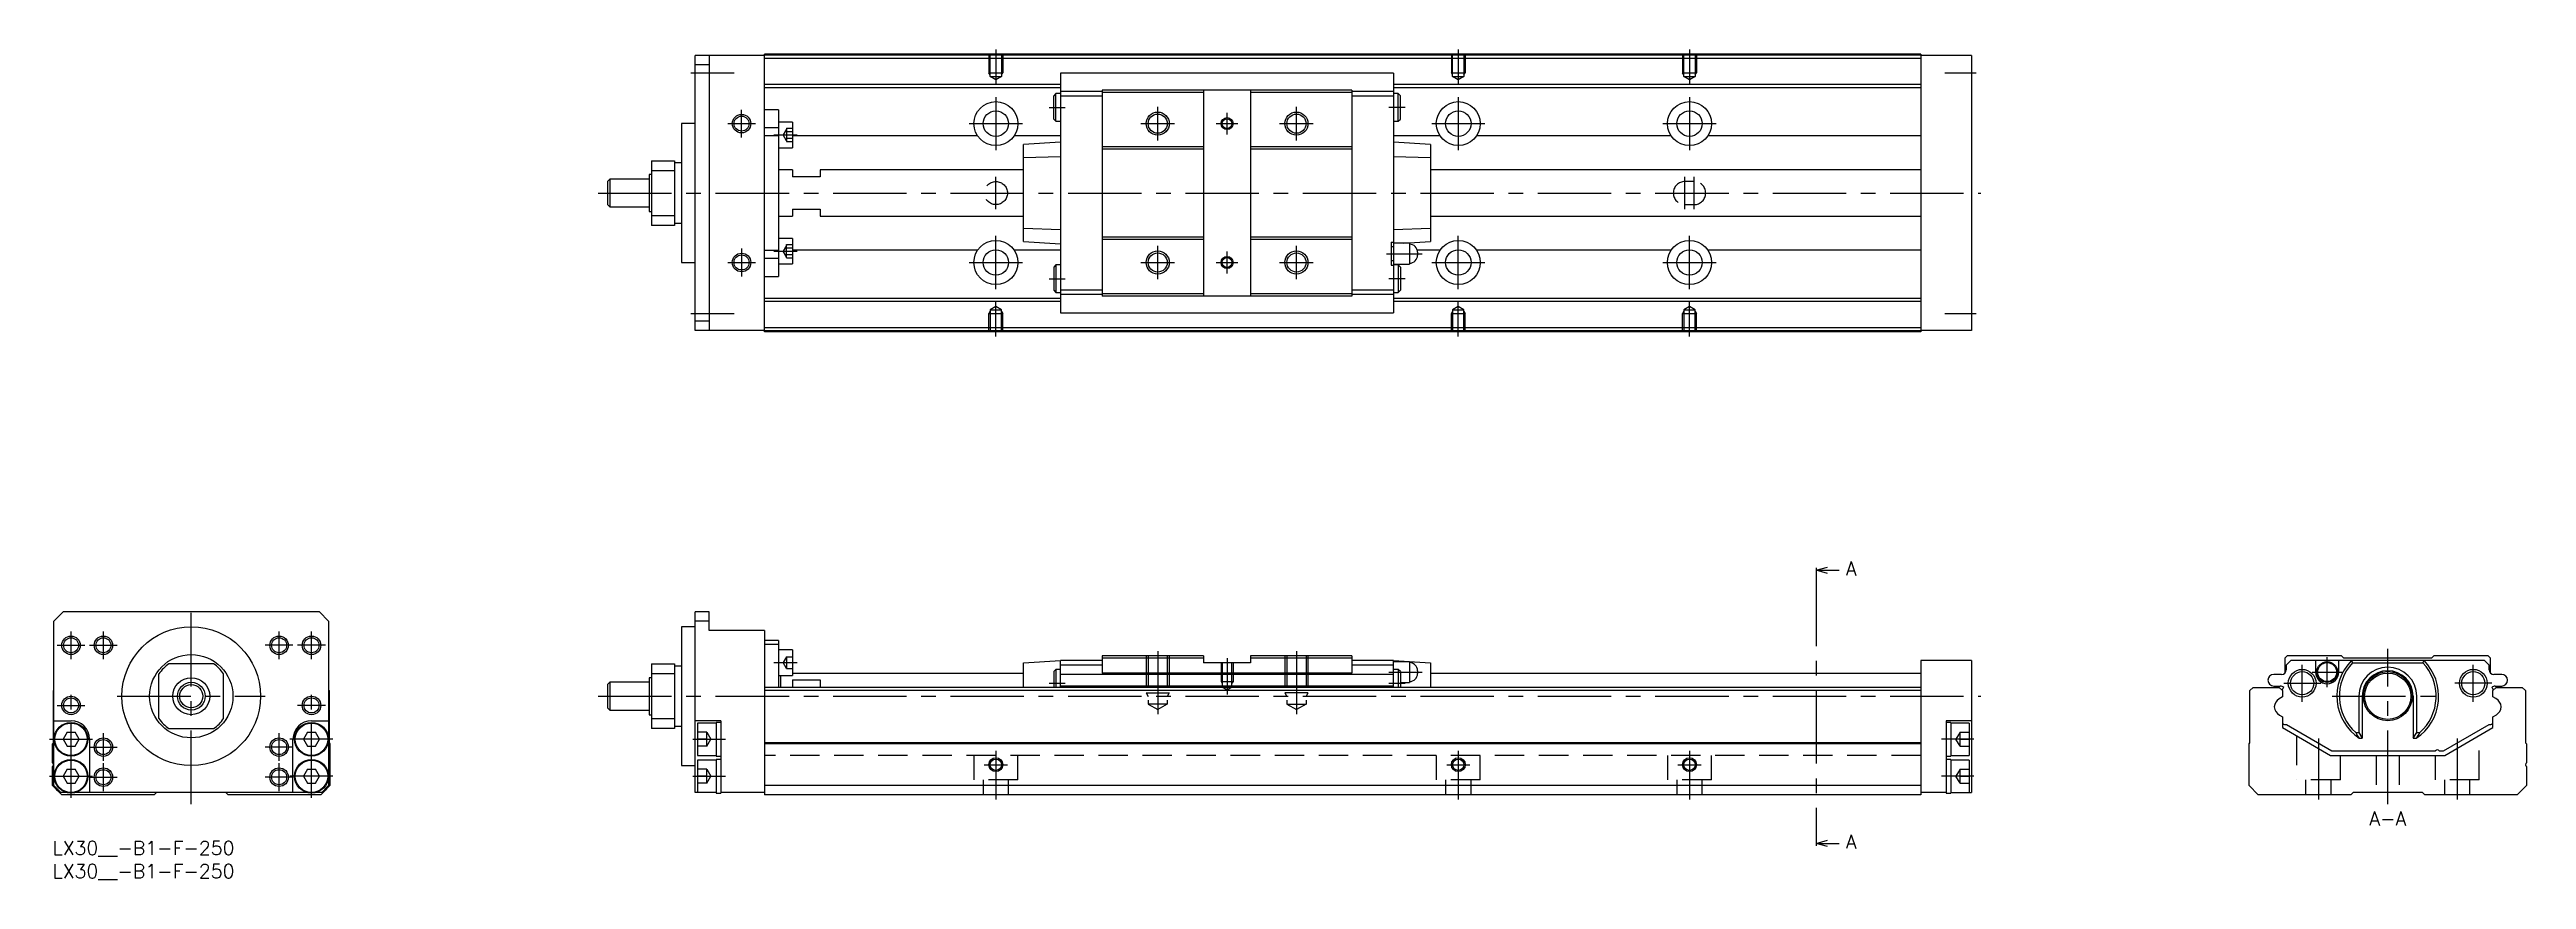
# Model space of a CAD drawing. Extents: x -1 to 535, y -8 to 171.
import ezdxf

# ---------------------------------------------------------------- set-up
doc = ezdxf.new("R2010")
doc.units = 0
doc.header["$LTSCALE"] = 0.5
doc.linetypes.add('CENTER', pattern=[50.8, 31.75, -6.35, 6.35, -6.35])
doc.linetypes.add('DASHED', pattern=[19.05, 12.7, -6.35])
for name, color, linetype in [('MSM_CENTER', 1, 'CENTER'), ('MSM_CONTINUOUS', 7, 'CONTINUOUS'), ('MSM_DASHED', 4, 'DASHED'), ('MSM_NARROW', 5, 'CONTINUOUS'), ('MSM_PART_NUMBER', 7, 'CONTINUOUS')]:
    doc.layers.add(name, color=color, linetype=linetype)
doc.styles.get("Standard").update_dxf_attribs({"font": 'txt.shx', "height": 3, "bigfont": 'bigfont.shx'})

# ---------------------------------------------------------------- blocks, each defined once
blk = doc.blocks.new('*U2')
at = {"layer": 'MSM_PART_NUMBER'}
blk.add_text('LX30__-B1-F-250', height=3, dxfattribs=at).set_placement((0, -3))
blk = doc.blocks.new('*U3')
at = {"layer": 'MSM_PART_NUMBER'}
blk.add_text('LX30__-B1-F-250', height=3, dxfattribs=at).set_placement((0, -8))

msp = doc.modelspace()

# ---------------------------------------------------------------- linework, layer by layer
at = {"layer": 'MSM_CENTER'}
for p, q in [((204, 171), (204, 163.49)), ((304, 171), (304, 163.49)), ((354, 171), (354, 163.49)), ((138, 166), (147.4, 166)), ((204, 160.75), (204, 149.25)), ((304, 160.75), (304, 149.25)), ((354, 160.75), (354, 149.25)), ((409.25, 166), (416, 166)), ((149, 152), (149, 158)), ((215.5, 158.5), (219, 158.5)), ((239, 151.37), (239, 158.62)), ((254, 152.63), (254, 157.36)), ((269, 151.37), (269, 158.62)), ((292.5, 158.5), (289, 158.5)), ((146, 155), (152, 155)), ((156, 152.55), (161, 152.55)), ((198.25, 155), (209.75, 155)), ((235.37, 155), (242.62, 155)), ((251.63, 155), (256.36, 155)), ((265.37, 155), (272.62, 155)), ((298.25, 155), (309.75, 155)), ((348.25, 155), (359.75, 155)), ((118, 140), (417, 140)), ((204, 136.5), (204, 143.5)), ((353, 136.5), (353, 143.5)), ((355, 136.5), (355, 143.5)), ((204, 119.25), (204, 130.75)), ((239, 121.37), (239, 128.62)), ((269, 121.37), (269, 128.62)), ((304, 119.25), (304, 130.75)), ((354, 119.25), (354, 130.75)), ((146, 125), (152, 125)), ((149, 128), (149, 122)), ((156, 127.44), (161, 127.44)), ((198.25, 125), (209.75, 125)), ((235.37, 125), (242.62, 125)), ((251.63, 125), (256.36, 125)), ((254, 122.63), (254, 127.36)), ((265.37, 125), (272.62, 125)), ((288.5, 126.9), (296.2, 126.9)), ((298.25, 125), (309.75, 125)), ((348.25, 125), (359.75, 125)), ((215.5, 121.5), (219, 121.5)), ((292.5, 121.5), (289, 121.5)), ((138, 114), (147.4, 114)), ((204, 109), (204, 116.51)), ((304, 109), (304, 116.51)), ((354, 109), (354, 116.51)), ((409.25, 114), (416, 114)), ((381.38, 58), (381.38, 0)), ((30, 8), (30, 51.5)), ((4, 39.3), (4, 45.3)), ((11, 39.3), (11, 45.3)), ((49, 39.3), (49, 45.3)), ((56, 39.3), (56, 45.3)), ((1, 42.3), (7, 42.3)), ((8, 42.3), (14, 42.3)), ((52, 42.3), (46, 42.3)), ((59, 42.3), (53, 42.3)), ((156, 38.55), (161, 38.55)), ((239, 41), (239, 27.41)), ((254, 39.5), (254, 31.69)), ((269, 41), (269, 27.41)), ((486.5, 30.1), (486.5, 38.1)), ((491.9, 33.25), (491.9, 39.75)), ((505, 8), (505, 41.5)), ((523.5, 30.1), (523.5, 38.1)), ((4, 9.35), (4, 32.3)), ((56, 9.35), (56, 32.3)), ((215.5, 34.1), (219, 34.1)), ((289, 36.5), (296.2, 36.5)), ((289, 34.1), (292.5, 34.1)), ((482.5, 34.1), (490.5, 34.1)), ((488.65, 36.5), (495.15, 36.5)), ((527.5, 34.1), (519.5, 34.1)), ((1, 29.3), (7, 29.3)), ((14, 31.3), (46, 31.3)), ((59, 29.3), (53, 29.3)), ((118, 31.3), (417, 31.3)), ((493, 31.3), (517, 31.3)), ((-0.65, 22), (8.65, 22)), ((11, 17.3), (11, 23.3)), ((49, 17.3), (49, 23.3)), ((60.65, 22), (51.35, 22)), ((138.5, 22), (145.5, 22)), ((415.5, 22), (408.5, 22)), ((490, 22.18), (490, 9)), ((520, 22.18), (520, 9)), ((8, 20.3), (14, 20.3)), ((11, 10.8), (11, 16.8)), ((52, 20.3), (46, 20.3)), ((49, 10.8), (49, 16.8)), ((201.5, 16.5), (206.5, 16.5)), ((204, 19.5), (204, 9)), ((301.5, 16.5), (306.5, 16.5)), ((304, 19.5), (304, 9)), ((351.5, 16.5), (356.5, 16.5)), ((354, 19.5), (354, 9)), ((-0.65, 14), (8.65, 14)), ((8, 13.8), (14, 13.8)), ((52, 13.8), (46, 13.8)), ((60.65, 14), (51.35, 14)), ((138.5, 14), (145.5, 14)), ((415.5, 14), (408.5, 14))]:
    msp.add_line(p, q, dxfattribs=at)
at = {"layer": 'MSM_CONTINUOUS'}
for p, q in [((154, 169.7), (139, 169.7)), ((139, 110.3), (139, 169.7)), ((142, 167.7), (139, 167.7)), ((142, 169.7), (142, 110.3)), ((404, 170), (154, 170)), ((154, 110), (154, 170)), ((404, 169.8), (154, 169.8)), ((404, 169.1), (154, 169.1)), ((404, 170), (404, 110)), ((415, 169.7), (404, 169.7)), ((415, 169.7), (415, 110.3)), ((218, 163.45), (154, 163.45)), ((218, 162.75), (154, 162.75)), ((217, 161.5), (216.5, 161)), ((216.5, 156), (216.5, 161)), ((218, 161.5), (217, 161.5)), ((217, 155.5), (217, 161.5)), ((290, 165.9), (218, 165.9)), ((218, 165.9), (218, 114.1)), ((227, 161.95), (218, 161.95)), ((227, 160.95), (218, 160.95)), ((281, 162.25), (227, 162.25)), ((227, 162.25), (227, 117.75)), ((248.9, 161.75), (227, 161.75)), ((248.9, 162.25), (248.9, 117.75)), ((259.1, 162.25), (259.1, 117.75)), ((281, 161.75), (259.1, 161.75)), ((281, 162.25), (281, 117.75)), ((290, 161.95), (281, 161.95)), ((290, 160.95), (281, 160.95)), ((290, 165.9), (290, 114.1)), ((404, 163.45), (290, 163.45)), ((404, 162.75), (290, 162.75)), ((291, 161.5), (290, 161.5)), ((291.5, 161), (291, 161.5)), ((291, 155.5), (291, 161.5)), ((291.5, 156), (291.5, 161)), ((157, 158), (154, 158)), ((157, 158), (157, 122)), ((216.5, 156), (217, 155.5)), ((217, 155.5), (218, 155.5)), ((290, 155.5), (291, 155.5)), ((291, 155.5), (291.5, 156)), ((136, 155), (136, 125)), ((139, 155), (136, 155)), ((157, 154.13), (154, 154.13)), ((157, 152.38), (154, 152.38)), ((160, 155.3), (157, 155.3)), ((160, 155.3), (160, 149.8)), ((200.05, 152.36), (160, 152.36)), ((218, 152.36), (207.95, 152.36)), ((218, 151), (210, 150.47)), ((210, 129.53), (210, 150.47)), ((248.9, 150), (227, 150)), ((281, 150), (259.1, 150)), ((300.05, 152.36), (290, 152.36)), ((298, 150.47), (290, 151)), ((298, 150.47), (298, 129.53)), ((350.05, 152.36), (307.95, 152.36)), ((404, 152.36), (357.95, 152.36)), ((129.5, 147), (134.5, 147)), ((129.5, 147), (129.5, 133)), ((134.5, 144.82), (129.5, 144.82)), ((134.5, 147), (134.5, 133)), ((136, 146.5), (134.5, 146.5)), ((157, 149.8), (160, 149.8)), ((160, 145), (157, 145)), ((160, 145), (160, 143.5)), ((166, 145), (166, 143.5)), ((210, 145), (166, 145)), ((218, 147.86), (210, 147.6)), ((248.9, 149.5), (227, 149.5)), ((281, 149.5), (259.1, 149.5)), ((298, 147.6), (290, 147.86)), ((404, 145), (298, 145)), ((120.5, 143), (120, 142.5)), ((120, 142.5), (120, 137.5)), ((120.5, 143), (120.5, 137)), ((129, 143), (120.5, 143)), ((129, 144), (129, 136)), ((129.5, 144), (129, 144)), ((166, 143.5), (160, 143.5)), ((120, 137.5), (120.5, 137)), ((120.5, 137), (129, 137)), ((129, 136), (129.5, 136)), ((129.5, 135.18), (134.5, 135.18)), ((157, 135), (160, 135)), ((160, 136.5), (166, 136.5)), ((160, 136.5), (160, 135)), ((166, 136.5), (166, 135)), ((166, 135), (210, 135)), ((298, 135), (404, 135)), ((134.5, 133), (129.5, 133)), ((134.5, 133.5), (136, 133.5)), ((160, 130.19), (157, 130.19)), ((160, 130.19), (160, 124.69)), ((210, 132.4), (218, 132.14)), ((210, 129.53), (218, 129)), ((248.9, 130.5), (227, 130.5)), ((248.9, 130), (227, 130)), ((281, 130.5), (259.1, 130.5)), ((281, 130), (259.1, 130)), ((289.5, 129.4), (289.5, 124.4)), ((289.5, 129.4), (290, 129.4)), ((290, 132.14), (298, 132.4)), ((293.45, 129.15), (290, 129.15)), ((292.26, 129.15), (298, 129.53)), ((293.45, 129.15), (293.45, 124.65)), ((136, 125), (139, 125)), ((157, 127.62), (154, 127.62)), ((157, 125.87), (154, 125.87)), ((157, 124.69), (160, 124.69)), ((200.05, 127.64), (160, 127.64)), ((218, 127.64), (207.95, 127.64)), ((217, 124.5), (216.5, 124)), ((216.5, 124), (216.5, 119)), ((217, 124.5), (217, 118.5)), ((218, 124.5), (217, 124.5)), ((290, 128.4), (289.5, 128.4)), ((289.5, 125.4), (290, 125.4)), ((289.5, 124.4), (290, 124.4)), ((290, 124.65), (293.45, 124.65)), ((291, 124.5), (290, 124.5)), ((291, 124.5), (291, 118.5)), ((291.5, 124), (291, 124.5)), ((291.5, 124), (291.5, 119)), ((300.05, 127.64), (295.14, 127.64)), ((295.2, 127.2), (295.2, 126.6)), ((350.05, 127.64), (307.95, 127.64)), ((404, 127.64), (357.95, 127.64)), ((154, 122), (157, 122)), ((216.5, 119), (217, 118.5)), ((217, 118.5), (218, 118.5)), ((227, 119.05), (218, 119.05)), ((227, 118.05), (218, 118.05)), ((248.9, 118.25), (227, 118.25)), ((281, 118.25), (259.1, 118.25)), ((290, 119.05), (281, 119.05)), ((290, 118.05), (281, 118.05)), ((290, 118.5), (291, 118.5)), ((291, 118.5), (291.5, 119)), ((218, 117.25), (154, 117.25)), ((218, 116.55), (154, 116.55)), ((218, 114.1), (290, 114.1)), ((281, 117.75), (227, 117.75)), ((404, 117.25), (290, 117.25)), ((404, 116.55), (290, 116.55)), ((142, 112.3), (139, 112.3)), ((154, 110.3), (139, 110.3)), ((404, 110.9), (154, 110.9)), ((404, 110.2), (154, 110.2)), ((404, 110), (154, 110)), ((415, 110.3), (404, 110.3)), ((381.38, 58.5), (383.88, 59.17)), ((381.38, 59), (381.38, 58)), ((383.88, 57.83), (381.38, 58.5)), ((381.38, 58.5), (386.38, 58.5)), ((2.3, 49.5), (0.3, 47.5)), ((57.7, 49.5), (2.3, 49.5)), ((59.7, 47.5), (57.7, 49.5)), ((139, 10.5), (139, 49.5)), ((142, 49.5), (139, 49.5)), ((142, 45.5), (142, 49.5)), ((0.3, 12), (0.3, 47.5)), ((59.7, 47.5), (59.7, 12)), ((139, 46.3), (136, 46.3)), ((136, 46.3), (136, 16.3)), ((142, 47.5), (139, 47.5)), ((154, 45.5), (142, 45.5)), ((154, 45.5), (154, 10)), ((157, 43.3), (154, 43.3)), ((157, 43.3), (157, 33.2)), ((34.82, 38.3), (25.18, 38.3)), ((129.5, 38.3), (134.5, 38.3)), ((129.5, 38.3), (129.5, 24.3)), ((134.5, 38.3), (134.5, 24.3)), ((136, 37.8), (134.5, 37.8)), ((157, 42.45), (154, 42.45)), ((160, 41.3), (157, 41.3)), ((160, 41.3), (160, 35.8)), ((210, 38.5), (218, 39)), ((210, 33.2), (210, 38.5)), ((227, 39), (218, 39)), ((218, 33.2), (218, 39)), ((227, 38), (218, 38)), ((227, 40), (227, 36.29)), ((248.9, 40), (227, 40)), ((248.9, 39.5), (227, 39.5)), ((248.9, 40), (248.9, 38.5)), ((259.1, 38.5), (248.9, 38.5)), ((281, 40), (259.1, 40)), ((259.1, 40), (259.1, 38.5)), ((281, 39.5), (259.1, 39.5)), ((281, 40), (281, 36.29)), ((290, 39), (281, 39)), ((290, 38), (281, 38)), ((290, 39), (298, 38.5)), ((290, 33.2), (290, 39)), ((293.45, 38.75), (290, 38.75)), ((293.45, 38.75), (293.45, 34.25)), ((298, 38.5), (298, 33.2)), ((404, 39), (404, 10)), ((415, 39), (404, 39)), ((415, 39), (415, 10.5)), ((483.25, 40), (482.75, 39.5)), ((482.75, 39.5), (482.75, 36.29)), ((484.05, 39), (483.05, 38)), ((483.05, 38), (483.05, 37)), ((495, 40), (483.25, 40)), ((525.95, 39), (484.05, 39)), ((489.4, 39), (489.4, 36.5)), ((494.4, 36.5), (494.4, 39)), ((495.5, 39.5), (495, 40)), ((514.5, 39.5), (495.5, 39.5)), ((497.14, 39), (497.4, 38.5)), ((497.4, 38.5), (512.6, 38.5)), ((512.6, 38.5), (512.86, 39)), ((515, 40), (514.5, 39.5)), ((526.75, 40), (515, 40)), ((526.95, 38), (525.95, 39)), ((527.25, 39.5), (526.75, 40)), ((526.95, 37), (526.95, 38)), ((527.25, 36.29), (527.25, 39.5)), ((0.2, 32.5), (0.3, 32.6)), ((0.2, 21.2), (0.2, 32.5)), ((23, 26.48), (23, 36.12)), ((37, 26.48), (37, 36.12)), ((59.7, 32.6), (59.8, 32.5)), ((59.8, 32.5), (59.8, 21.2)), ((120.5, 34.3), (120, 33.8)), ((120, 33.8), (120, 28.8)), ((129, 34.3), (120.5, 34.3)), ((120.5, 34.3), (120.5, 28.3)), ((129.5, 35.3), (129, 35.3)), ((129, 35.3), (129, 27.3)), ((134.5, 36.12), (129.5, 36.12)), ((404, 33.2), (154, 33.2)), ((404, 32.5), (154, 32.5)), ((157, 35.8), (160, 35.8)), ((157.5, 33.2), (157.5, 35.8)), ((160, 36.3), (210, 36.3)), ((160, 34.87), (166, 34.87)), ((160, 34.87), (160, 33.2)), ((166, 34.87), (166, 33.2)), ((217, 37.1), (216.5, 36.6)), ((216.5, 36.6), (216.5, 33.2)), ((218, 37.1), (217, 37.1)), ((217, 37.1), (217, 33.2)), ((290, 36), (218, 36)), ((290, 33.5), (218, 33.5)), ((281, 36.29), (227, 36.29)), ((291, 37.1), (290, 37.1)), ((291.5, 36.6), (291, 37.1)), ((291, 37.1), (291, 33.2)), ((291.5, 36.6), (291.5, 33.2)), ((291.5, 34.25), (293.45, 34.25)), ((295.2, 36.8), (295.2, 36.2)), ((298, 36.3), (404, 36.3)), ((475.2, 32.5), (475.9, 33.2)), ((475.2, 21.2), (475.2, 32.5)), ((475.9, 33.2), (481.55, 33.2)), ((482.05, 36), (480.35, 36)), ((480.35, 33.5), (481.75, 33.5)), ((481.55, 33.2), (482.25, 32.5)), ((482.2, 32.7), (482.2, 32.55)), ((482.25, 32.5), (482.25, 31.15)), ((527.75, 32.5), (528.45, 33.2)), ((527.75, 32.5), (527.8, 32.55)), ((527.75, 31.15), (527.75, 32.5)), ((527.75, 31.15), (527.75, 32.5)), ((527.8, 32.55), (527.8, 32.7)), ((529.65, 36), (527.95, 36)), ((528.25, 33.5), (529.65, 33.5)), ((528.45, 33.2), (534.1, 33.2)), ((534.1, 33.2), (534.8, 32.5)), ((534.8, 32.5), (534.8, 21.2)), ((120, 28.8), (120.5, 28.3)), ((120.5, 28.3), (129, 28.3)), ((129, 27.3), (129.5, 27.3)), ((482.25, 31.15), (481.5, 30.72)), ((481.6, 27.22), (482.25, 26.85)), ((482.25, 26.85), (482.25, 24.5)), ((498.74, 31.3), (498.74, 23.45)), ((499.5, 31.3), (499.5, 22.2)), ((510.5, 31.3), (510.5, 22.2)), ((511.26, 23.45), (511.26, 31.3)), ((528.4, 30.78), (527.75, 31.15)), ((528.4, 30.78), (527.75, 31.15)), ((527.75, 26.85), (528.5, 27.28)), ((527.75, 26.85), (528.5, 27.28)), ((527.75, 25.45), (527.75, 26.85)), ((527.75, 24.5), (527.75, 26.85)), ((0.3, 26), (4, 26)), ((3.13, 23.5), (2.27, 22)), ((2.27, 22), (3.13, 20.5)), ((3.13, 23.5), (4.87, 23.5)), ((5.73, 22), (4.87, 23.5)), ((4.87, 20.5), (5.73, 22)), ((8, 22), (8, 10.5)), ((25.18, 24.3), (34.82, 24.3)), ((52, 10.5), (52, 22)), ((55.13, 23.5), (54.27, 22)), ((54.27, 22), (55.13, 20.5)), ((55.13, 23.5), (56.87, 23.5)), ((56, 26), (59.7, 26)), ((57.73, 22), (56.87, 23.5)), ((56.87, 20.5), (57.73, 22)), ((129.5, 26.48), (134.5, 26.48)), ((134.5, 24.3), (129.5, 24.3)), ((134.5, 24.8), (136, 24.8)), ((144.5, 26), (139, 26)), ((143.5, 25.5), (139.5, 25.5)), ((139.5, 25.5), (139.5, 18.5)), ((144.5, 25.65), (143.5, 25.65)), ((143.5, 25.65), (143.5, 18.35)), ((144.5, 26), (144.5, 10.35)), ((415, 26), (409.5, 26)), ((409.5, 26), (409.5, 10.35)), ((410.5, 25.65), (409.5, 25.65)), ((410.5, 25.65), (410.5, 18.35)), ((414.5, 25.5), (410.5, 25.5)), ((414.5, 25.5), (414.5, 18.5)), ((482.25, 24.5), (492.64, 18.5)), ((482.7, 25.16), (483.1, 25.16)), ((483.1, 25.16), (492.91, 19.5)), ((498.07, 23.45), (498.74, 23.45)), ((498.74, 23.45), (499.5, 22.2)), ((498.82, 22.2), (499.5, 22.2)), ((510.5, 22.2), (511.26, 23.45)), ((510.5, 22.2), (511.18, 22.2)), ((511.26, 23.45), (511.93, 23.45)), ((517.09, 19.5), (526.9, 25.16)), ((517.36, 18.5), (527.75, 24.5)), ((526.9, 25.16), (527.3, 25.16)), ((0, 21), (0.2, 21.2)), ((0, 16.9), (0, 21)), ((0, 12), (0, 16.1)), ((3.13, 20.5), (4.87, 20.5)), ((55.13, 20.5), (56.87, 20.5)), ((59.8, 21.2), (60, 21)), ((60, 21), (60, 12)), ((136, 16.3), (139, 16.3)), ((139.5, 18.5), (143.5, 18.5)), ((143.5, 17.5), (139.5, 17.5)), ((139.5, 17.5), (139.5, 10.5)), ((143.5, 18.35), (144.5, 18.35)), ((144.5, 17.65), (143.5, 17.65)), ((143.5, 17.65), (143.5, 10.35)), ((404, 21.2), (154, 21.2)), ((404, 21), (154, 21)), ((409.5, 18.35), (410.5, 18.35)), ((410.5, 17.65), (409.5, 17.65)), ((410.5, 18.5), (414.5, 18.5)), ((410.5, 17.65), (410.5, 10.35)), ((414.5, 17.5), (410.5, 17.5)), ((414.5, 17.5), (414.5, 10.5)), ((475, 21), (475.2, 21.2)), ((475, 12), (475, 21)), ((492.64, 18.5), (517.36, 18.5)), ((492.91, 19.5), (515.35, 19.5)), ((516.15, 19.5), (517.09, 19.5)), ((534.8, 21.2), (535, 21)), ((535, 21), (535, 16.9)), ((535, 16.1), (535, 12)), ((2, 10), (0, 12)), ((1.8, 10.5), (0.3, 12)), ((3.13, 15.5), (2.27, 14)), ((2.27, 14), (3.13, 12.5)), ((3.13, 15.5), (4.87, 15.5)), ((3.13, 12.5), (4.87, 12.5)), ((5.73, 14), (4.87, 15.5)), ((4.87, 12.5), (5.73, 14)), ((55.13, 15.5), (54.27, 14)), ((54.27, 14), (55.13, 12.5)), ((55.13, 15.5), (56.87, 15.5)), ((55.13, 12.5), (56.87, 12.5)), ((57.73, 14), (56.87, 15.5)), ((56.87, 12.5), (57.73, 14)), ((60, 12), (58, 10)), ((59.7, 12), (58.2, 10.5)), ((404, 12), (154, 12)), ((477, 10), (475, 12)), ((535, 12), (533, 10)), ((2.96, 10.5), (1.8, 10.5)), ((22, 10), (2, 10)), ((54.96, 10.5), (5.04, 10.5)), ((22.5, 10.5), (22, 10)), ((38, 10), (37.5, 10.5)), ((58, 10), (38, 10)), ((58.2, 10.5), (57.04, 10.5)), ((143.5, 10.5), (139, 10.5)), ((143.5, 10.35), (144.5, 10.35)), ((154, 10.5), (144.5, 10.5)), ((404, 10), (154, 10)), ((409.5, 10.5), (404, 10.5)), ((409.5, 10.35), (410.5, 10.35)), ((410.5, 10.5), (415, 10.5)), ((497, 10), (477, 10)), ((497.5, 10.5), (497, 10)), ((512.5, 10.5), (497.5, 10.5)), ((513, 10), (512.5, 10.5)), ((533, 10), (513, 10)), ((381.38, -0.5), (383.88, 0.17)), ((381.38, 0), (381.38, -1)), ((383.88, -1.17), (381.38, -0.5)), ((381.38, -0.5), (386.38, -0.5))]:
    msp.add_line(p, q, dxfattribs=at)
for centre, radius in [((149, 155), 1.62), ((204, 155), 4.75), ((204, 155), 2.75), ((239, 155), 2.07), ((254, 155), 1.06), ((269, 155), 2.07), ((304, 155), 4.75), ((304, 155), 2.75), ((354, 155), 4.75), ((354, 155), 2.75), ((204, 125), 4.75), ((304, 125), 4.75), ((354, 125), 4.75), ((149, 125), 1.62), ((204, 125), 2.75), ((239, 125), 2.07), ((254, 125), 1.06), ((269, 125), 2.07), ((304, 125), 2.75), ((354, 125), 2.75), ((4, 42.3), 1.62), ((11, 42.3), 1.62), ((30, 31.3), 15), ((49, 42.3), 1.62), ((56, 42.3), 1.62), ((30, 31.3), 9), ((491.9, 36.5), 2.25), ((491.9, 36.5), 2.05), ((30, 31.3), 4), ((30, 31.3), 3), ((30, 31.3), 2.5), ((486.5, 34.1), 3), ((486.5, 34.1), 2.5), ((505, 31.3), 5.3), ((505, 31.3), 5), ((523.5, 34.1), 3), ((523.5, 34.1), 2.5), ((4, 29.3), 1.62), ((56, 29.3), 1.62), ((4, 22), 3.65), ((4, 22), 3.5), ((11, 20.3), 1.62), ((49, 20.3), 1.62), ((56, 22), 3.65), ((56, 22), 3.5), ((4, 14), 3.65), ((4, 14), 3.5), ((56, 14), 3.65), ((56, 14), 3.5), ((204, 16.5), 1.23), ((304, 16.5), 1.23), ((354, 16.5), 1.23), ((11, 13.8), 1.62), ((49, 13.8), 1.62)]:
    msp.add_circle(centre, radius, dxfattribs=at)
for centre, radius, start, end in [((293.45, 127.2), 1.75, 0, 90), ((293.45, 126.6), 1.75, 270, 0), ((30, 31.3), 8.5, 124.5603, 145.4397), ((30, 31.3), 8.5, 34.5603, 55.4397), ((293.45, 36.8), 1.75, 0, 90), ((505, 31.3), 11, 135.573, 235.8196), ((505, 31.3), 10.47, 136.5713, 228.5552), ((505, 31.3), 6.26, 0, 180), ((505, 31.3), 11, 304.1804, 44.427), ((505, 31.3), 10.47, 311.4448, 43.4287), ((293.45, 36.2), 1.75, 270, 0), ((480.35, 34.75), 1.25, 90, 270), ((481.75, 32.5), 1, 41.234, 90), ((482.05, 37), 1, 270, 0), ((482.7, 32.7), 0.5, 113.3254, 180), ((491.9, 36.5), 2.5, 180, 0), ((505, 31.3), 5.5, 0, 180), ((527.95, 37), 1, 180, 270), ((528.25, 32.5), 1, 90, 138.766), ((527.3, 32.7), 0.5, 0, 66.6746), ((529.65, 34.75), 1.25, 270, 90), ((482.65, 28.85), 2.2, 121.4553, 176.019), ((482.65, 29.15), 2.2, 183.981, 241.4552), ((527.35, 28.85), 2.2, 3.981, 61.4552), ((527.35, 29.15), 2.2, 301.4553, 356.019), ((527.35, 29.15), 2.2, 301.4553, 356.019), ((4, 22), 4, 0, 90), ((30, 31.3), 8.5, 214.5603, 235.4397), ((30, 31.3), 8.5, 304.5603, 325.4397), ((56, 22), 4, 90, 180), ((482.7, 25.66), 0.5, 205.8419, 270), ((506, 27.35), 8.83, 206.1475, 215.6253), ((504, 27.35), 8.84, 324.3755, 333.8517), ((527.3, 25.66), 0.5, 270, 334.1581), ((-0.3, 16.5), 0.5, 306.8699, 53.1301), ((515.75, 19.2), 0.5, 36.8699, 143.1301), ((535.3, 16.5), 0.5, 126.8699, 233.1301), ((2.3, 12.5), 2, 216.8699, 233.1301), ((57.7, 12.5), 2, 306.8699, 323.1301)]:
    msp.add_arc(centre, radius, start, end, dxfattribs=at)
at = {"layer": 'MSM_DASHED'}
for p, q in [((202.5, 170), (202.5, 166)), ((202.77, 165.2), (202.77, 170)), ((205.23, 170), (205.23, 165.2)), ((205.5, 170), (205.5, 166)), ((302.5, 170), (302.5, 166)), ((302.77, 165.2), (302.77, 170)), ((305.23, 170), (305.23, 165.2)), ((305.5, 170), (305.5, 166)), ((352.5, 170), (352.5, 166)), ((352.77, 165.2), (352.77, 170)), ((355.23, 170), (355.23, 165.2)), ((355.5, 170), (355.5, 166)), ((202.77, 165.53), (202.5, 166)), ((202.5, 166), (205.5, 166)), ((202.77, 165.2), (205.23, 165.2)), ((204, 164.49), (202.77, 165.2)), ((205.23, 165.2), (204, 164.49)), ((205.23, 165.53), (205.5, 166)), ((302.77, 165.53), (302.5, 166)), ((302.5, 166), (305.5, 166)), ((302.77, 165.2), (305.23, 165.2)), ((304, 164.49), (302.77, 165.2)), ((305.23, 165.2), (304, 164.49)), ((305.23, 165.53), (305.5, 166)), ((352.77, 165.53), (352.5, 166)), ((352.5, 166), (355.5, 166)), ((352.77, 165.2), (355.23, 165.2)), ((354, 164.49), (352.77, 165.2)), ((355.23, 165.2), (354, 164.49)), ((355.23, 165.53), (355.5, 166)), ((158.7, 153.8), (157.98, 152.55)), ((158.7, 151.3), (157.98, 152.55)), ((158.7, 154), (160, 154)), ((158.7, 154), (158.7, 151.11)), ((158.7, 153.28), (160, 153.28)), ((158.7, 151.83), (160, 151.83)), ((158.7, 151.11), (160, 151.11)), ((355, 142.5), (353, 142.5)), ((353, 137.5), (355, 137.5)), ((158.7, 128.69), (157.98, 127.44)), ((158.7, 128.89), (160, 128.89)), ((158.7, 126), (158.7, 128.89)), ((158.7, 126.19), (157.98, 127.44)), ((158.7, 128.17), (160, 128.17)), ((158.7, 126.72), (160, 126.72)), ((158.7, 126), (160, 126)), ((202.77, 114.47), (202.5, 114)), ((202.5, 110), (202.5, 114)), ((202.5, 114), (205.5, 114)), ((204, 115.51), (202.77, 114.8)), ((202.77, 114.8), (202.77, 110)), ((202.77, 114.8), (205.23, 114.8)), ((205.23, 114.8), (204, 115.51)), ((205.23, 110), (205.23, 114.8)), ((205.23, 114.47), (205.5, 114)), ((205.5, 110), (205.5, 114)), ((302.77, 114.47), (302.5, 114)), ((302.5, 110), (302.5, 114)), ((302.5, 114), (305.5, 114)), ((304, 115.51), (302.77, 114.8)), ((302.77, 114.8), (302.77, 110)), ((302.77, 114.8), (305.23, 114.8)), ((305.23, 114.8), (304, 115.51)), ((305.23, 110), (305.23, 114.8)), ((305.23, 114.47), (305.5, 114)), ((305.5, 110), (305.5, 114)), ((352.77, 114.47), (352.5, 114)), ((352.5, 110), (352.5, 114)), ((352.5, 114), (355.5, 114)), ((354, 115.51), (352.77, 114.8)), ((352.77, 114.8), (352.77, 110)), ((352.77, 114.8), (355.23, 114.8)), ((355.23, 114.8), (354, 115.51)), ((355.23, 110), (355.23, 114.8)), ((355.23, 114.47), (355.5, 114)), ((355.5, 110), (355.5, 114)), ((158.7, 39.8), (157.98, 38.55)), ((158.7, 37.3), (157.98, 38.55)), ((158.7, 39.8), (160, 39.8)), ((158.7, 39.8), (158.7, 37.3)), ((158.7, 38.55), (160, 38.55)), ((236.5, 40), (236.5, 32)), ((236.93, 40), (236.93, 29.6)), ((241.07, 40), (241.07, 29.6)), ((241.5, 40), (241.5, 32)), ((252.7, 38.5), (252.7, 34.5)), ((252.94, 38.5), (252.94, 33.3)), ((255.06, 33.3), (255.06, 38.5)), ((255.3, 38.5), (255.3, 34.5)), ((266.5, 40), (266.5, 32)), ((266.93, 40), (266.93, 29.6)), ((271.07, 40), (271.07, 29.6)), ((271.5, 40), (271.5, 32)), ((158.7, 37.3), (160, 37.3)), ((252.7, 34.5), (252.94, 34.08)), ((252.7, 34.5), (255.3, 34.5)), ((255.06, 33.3), (252.94, 33.3)), ((252.94, 33.3), (254, 32.69)), ((254, 32.69), (255.06, 33.3)), ((255.3, 34.5), (255.06, 34.08)), ((236.5, 32), (236.93, 31.25)), ((236.5, 32), (241.5, 32)), ((241.07, 29.6), (236.93, 29.6)), ((236.93, 29.6), (239, 28.41)), ((241.07, 29.6), (239, 28.41)), ((241.5, 32), (241.07, 31.25)), ((271.5, 32), (266.5, 32)), ((266.5, 32), (266.93, 31.25)), ((266.93, 29.6), (271.07, 29.6)), ((266.93, 29.6), (269, 28.41)), ((271.07, 29.6), (269, 28.41)), ((271.5, 32), (271.07, 31.25)), ((141.5, 23.5), (139.5, 23.5)), ((141.5, 22), (139.5, 22)), ((141.5, 20.5), (141.5, 23.5)), ((141.5, 23.5), (142.37, 22)), ((141.5, 20.5), (142.37, 22)), ((412.5, 23.5), (411.63, 22)), ((412.5, 20.5), (411.63, 22)), ((412.5, 20.5), (412.5, 23.5)), ((412.5, 23.5), (414.5, 23.5)), ((412.5, 22), (414.5, 22)), ((485.25, 22.77), (485.25, 13.2)), ((524.75, 13.2), (524.75, 22.77)), ((141.5, 20.5), (139.5, 20.5)), ((404, 18.5), (154, 18.5)), ((199.25, 18.5), (199.25, 13.2)), ((208.75, 13.2), (208.75, 18.5)), ((299.25, 18.5), (299.25, 13.2)), ((308.75, 13.2), (308.75, 18.5)), ((349.25, 18.5), (349.25, 13.2)), ((358.75, 13.2), (358.75, 18.5)), ((412.5, 20.5), (414.5, 20.5)), ((494.75, 13.2), (494.75, 18.5)), ((502.5, 18.5), (502.5, 10.5)), ((507.5, 18.5), (507.5, 10.5)), ((515.25, 18.5), (515.25, 13.2)), ((141.5, 15.5), (139.5, 15.5)), ((141.5, 14), (139.5, 14)), ((141.5, 12.5), (139.5, 12.5)), ((141.5, 12.5), (141.5, 15.5)), ((141.5, 15.5), (142.37, 14)), ((141.5, 12.5), (142.37, 14)), ((208.75, 13.2), (199.25, 13.2)), ((201.25, 13.2), (201.25, 10)), ((206.75, 10), (206.75, 13.2)), ((308.75, 13.2), (299.25, 13.2)), ((301.25, 13.2), (301.25, 10)), ((306.75, 10), (306.75, 13.2)), ((358.75, 13.2), (349.25, 13.2)), ((351.25, 13.2), (351.25, 10)), ((356.75, 10), (356.75, 13.2)), ((412.5, 15.5), (411.63, 14)), ((412.5, 12.5), (411.63, 14)), ((412.5, 12.5), (412.5, 15.5)), ((412.5, 15.5), (414.5, 15.5)), ((412.5, 14), (414.5, 14)), ((412.5, 12.5), (414.5, 12.5)), ((494.75, 13.2), (485.25, 13.2)), ((487.25, 13.2), (487.25, 10)), ((492.75, 10), (492.75, 13.2)), ((524.75, 13.2), (515.25, 13.2)), ((517.25, 13.2), (517.25, 10)), ((522.75, 10), (522.75, 13.2))]:
    msp.add_line(p, q, dxfattribs=at)
msp.add_circle((204, 140), 2.5, dxfattribs=at)
for centre, start, end in [((353, 140), 90, 270), ((355, 140), 270, 90)]:
    msp.add_arc(centre, 2.5, start, end, dxfattribs=at)
at = {"layer": 'MSM_NARROW'}
for centre, radius in [((149, 155), 2), ((239, 155), 2.5), ((254, 155), 1.3), ((269, 155), 2.5), ((149, 125), 2), ((239, 125), 2.5), ((254, 125), 1.3), ((269, 125), 2.5), ((4, 42.3), 2), ((11, 42.3), 2), ((49, 42.3), 2), ((56, 42.3), 2), ((4, 29.3), 2), ((56, 29.3), 2), ((11, 20.3), 2), ((49, 20.3), 2), ((204, 16.5), 1.5), ((304, 16.5), 1.5), ((354, 16.5), 1.5), ((11, 13.8), 2), ((49, 13.8), 2)]:
    msp.add_circle(centre, radius, dxfattribs=at)

# ---------------------------------------------------------------- block references
at = {"layer": 'MSM_CONTINUOUS'}
for name in ['*U2', '*U3']:
    msp.add_blockref(name, (0, 0), dxfattribs=at)

# ---------------------------------------------------------------- texts
at = {"layer": 'MSM_PART_NUMBER'}
for s, p in [('A', (387.79, 57.37)), ('A-A', (501.01, 3.36)), ('A', (387.79, -1.63))]:
    msp.add_text(s, height=3, dxfattribs=at).set_placement(p)

doc.saveas('drawing.dxf')
